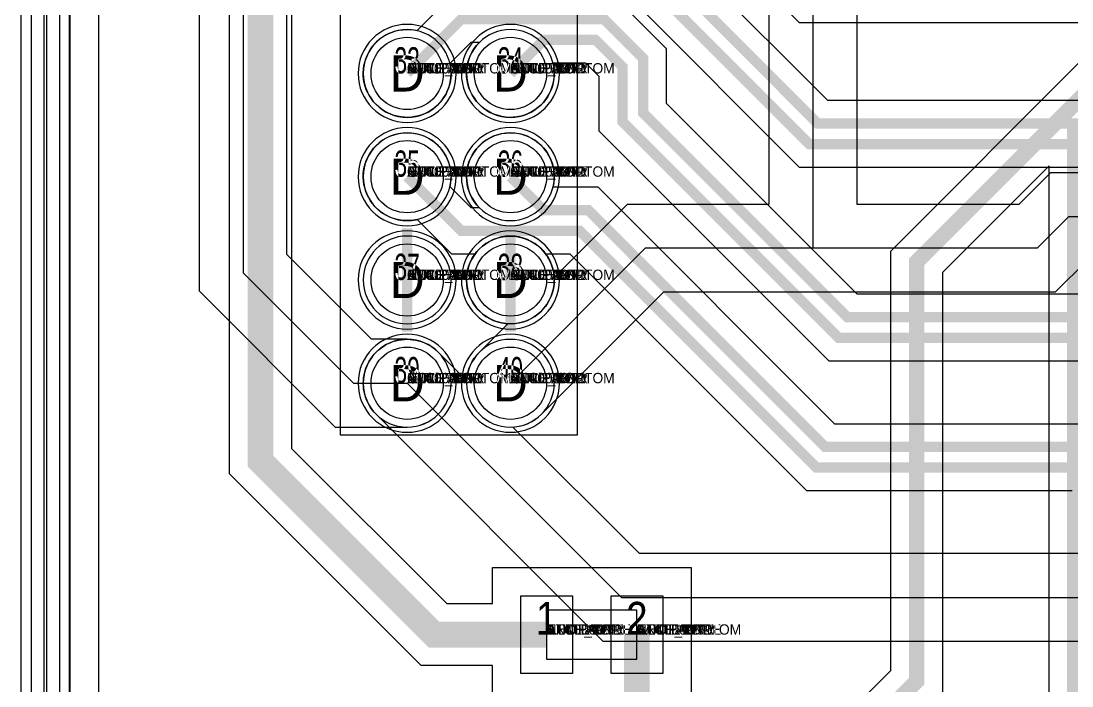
# Model space of a CAD drawing. Extents: x 0 to 323, y 0 to 320.
# Drawn here: x 1.51 to 21.87, y 211.06 to 223.94 of the extents above; entities that cross this region are included whole.
import ezdxf
from ezdxf.enums import TextEntityAlignment as Align

# ---------------------------------------------------------------- set-up
doc = ezdxf.new("R2010")
doc.units = 0
doc.header["$MEASUREMENT"] = 0
doc.layers.get('0').update_dxf_attribs({"linetype": 'CONTINUOUS'})
for name, color, linetype in [('BOARD_GEOMETRY_OUTLINE', 1, 'CONTINUOUS'), ('CDN_FIGURES', 7, 'CONTINUOUS'), ('ETCH_BOTTOM', 7, 'CONTINUOUS'), ('ETCH_GND', 3, 'CONTINUOUS'), ('ETCH_INT1', 4, 'CONTINUOUS'), ('ETCH_INT2', 5, 'CONTINUOUS'), ('ETCH_PWR', 6, 'CONTINUOUS'), ('ETCH_TOP', 2, 'CONTINUOUS'), ('MANUFACTURING_NCLEGEND-1-6', 8, 'CONTINUOUS'), ('PACKAGE_GEOMETRY_ASSEMBLY_TOP', 11, 'CONTINUOUS'), ('PACKAGE_GEOMETRY_PIN_NUMBER', 9, 'CONTINUOUS'), ('PACKAGE_KEEPIN_ALL', 12, 'CONTINUOUS')]:
    doc.layers.add(name, color=color, linetype=linetype)

# ---------------------------------------------------------------- blocks, each defined once
blk = doc.blocks.new('PAD_INFO')
for tag in ['SHAPE_TYPE', 'PAD_HEIGHT', 'PAD_LAYER', 'PAD_TYPE', 'PAD_WIDTH']:
    blk.add_attdef(tag, (0, 0), '', height=0.2)
at = {"flags": 2}
blk.add_attdef('CDN_TYPE', (0, 0), '', height=0.2, dxfattribs=at)
blk = doc.blocks.new('DRILL_INFO')
at = {"flags": 2}
blk.add_attdef('CDN_TYPE', (0, 0), '', height=0.2, dxfattribs=at)
for tag in ['FSHAPE', 'FCHAR', 'DRILL_HEIGHT', 'DIAMETER', 'PLATED', 'DRILL_WIDTH']:
    blk.add_attdef(tag, (0, 0), '', height=0.2)
blk = doc.blocks.new('CR1400X0900TH')
at = {"layer": 'ETCH_BOTTOM'}
blk.add_circle((0, 0), 0.7, dxfattribs=at)
at = {"layer": 'ETCH_GND'}
blk.add_circle((0, 0), 0.7, dxfattribs=at)
at = {"layer": 'ETCH_INT1'}
blk.add_circle((0, 0), 0.7, dxfattribs=at)
at = {"layer": 'ETCH_INT2'}
blk.add_circle((0, 0), 0.7, dxfattribs=at)
at = {"layer": 'ETCH_PWR'}
blk.add_circle((0, 0), 0.7, dxfattribs=at)
at = {"layer": 'ETCH_TOP'}
blk.add_circle((0, 0), 0.7, dxfattribs=at)
ref = blk.add_blockref('PAD_INFO', (0, 0))
ref.add_attrib('PAD_LAYER', 'ETCH_TOP', (0, 0), dxfattribs={"height": 0.2})
ref.add_attrib('SHAPE_TYPE', 'NULL', (0, 0), dxfattribs={"height": 0.2})
ref.add_attrib('PAD_TYPE', 'ANTIPAD', (0, 0), dxfattribs={"height": 0.2})
ref.add_attrib('PAD_WIDTH', '0.000000', (0, 0), dxfattribs={"height": 0.2})
ref.add_attrib('PAD_HEIGHT', '0.000000', (0, 0), dxfattribs={"height": 0.2})
ref = blk.add_blockref('PAD_INFO', (0, 0))
ref.add_attrib('PAD_LAYER', 'ETCH_GND', (0, 0), dxfattribs={"height": 0.2})
ref.add_attrib('SHAPE_TYPE', 'NULL', (0, 0), dxfattribs={"height": 0.2})
ref.add_attrib('PAD_TYPE', 'ANTIPAD', (0, 0), dxfattribs={"height": 0.2})
ref.add_attrib('PAD_WIDTH', '0.000000', (0, 0), dxfattribs={"height": 0.2})
ref.add_attrib('PAD_HEIGHT', '0.000000', (0, 0), dxfattribs={"height": 0.2})
ref = blk.add_blockref('PAD_INFO', (0, 0))
ref.add_attrib('PAD_LAYER', 'ETCH_INT1', (0, 0), dxfattribs={"height": 0.2})
ref.add_attrib('SHAPE_TYPE', 'NULL', (0, 0), dxfattribs={"height": 0.2})
ref.add_attrib('PAD_TYPE', 'ANTIPAD', (0, 0), dxfattribs={"height": 0.2})
ref.add_attrib('PAD_WIDTH', '0.000000', (0, 0), dxfattribs={"height": 0.2})
ref.add_attrib('PAD_HEIGHT', '0.000000', (0, 0), dxfattribs={"height": 0.2})
ref = blk.add_blockref('PAD_INFO', (0, 0))
ref.add_attrib('PAD_LAYER', 'ETCH_INT2', (0, 0), dxfattribs={"height": 0.2})
ref.add_attrib('SHAPE_TYPE', 'NULL', (0, 0), dxfattribs={"height": 0.2})
ref.add_attrib('PAD_TYPE', 'ANTIPAD', (0, 0), dxfattribs={"height": 0.2})
ref.add_attrib('PAD_WIDTH', '0.000000', (0, 0), dxfattribs={"height": 0.2})
ref.add_attrib('PAD_HEIGHT', '0.000000', (0, 0), dxfattribs={"height": 0.2})
ref = blk.add_blockref('PAD_INFO', (0, 0))
ref.add_attrib('PAD_LAYER', 'ETCH_PWR', (0, 0), dxfattribs={"height": 0.2})
ref.add_attrib('SHAPE_TYPE', 'NULL', (0, 0), dxfattribs={"height": 0.2})
ref.add_attrib('PAD_TYPE', 'ANTIPAD', (0, 0), dxfattribs={"height": 0.2})
ref.add_attrib('PAD_WIDTH', '0.000000', (0, 0), dxfattribs={"height": 0.2})
ref.add_attrib('PAD_HEIGHT', '0.000000', (0, 0), dxfattribs={"height": 0.2})
ref = blk.add_blockref('PAD_INFO', (0, 0))
ref.add_attrib('PAD_LAYER', 'ETCH_BOTTOM', (0, 0), dxfattribs={"height": 0.2})
ref.add_attrib('SHAPE_TYPE', 'NULL', (0, 0), dxfattribs={"height": 0.2})
ref.add_attrib('PAD_TYPE', 'ANTIPAD', (0, 0), dxfattribs={"height": 0.2})
ref.add_attrib('PAD_WIDTH', '0.000000', (0, 0), dxfattribs={"height": 0.2})
ref.add_attrib('PAD_HEIGHT', '0.000000', (0, 0), dxfattribs={"height": 0.2})
ref = blk.add_blockref('PAD_INFO', (0, 0))
ref.add_attrib('PAD_LAYER', 'ETCH_TOP', (0, 0), dxfattribs={"height": 0.2})
ref.add_attrib('SHAPE_TYPE', 'NULL', (0, 0), dxfattribs={"height": 0.2})
ref.add_attrib('PAD_TYPE', 'THERMAL', (0, 0), dxfattribs={"height": 0.2})
ref.add_attrib('PAD_WIDTH', '0.000000', (0, 0), dxfattribs={"height": 0.2})
ref.add_attrib('PAD_HEIGHT', '0.000000', (0, 0), dxfattribs={"height": 0.2})
ref = blk.add_blockref('PAD_INFO', (0, 0))
ref.add_attrib('PAD_LAYER', 'ETCH_GND', (0, 0), dxfattribs={"height": 0.2})
ref.add_attrib('SHAPE_TYPE', 'NULL', (0, 0), dxfattribs={"height": 0.2})
ref.add_attrib('PAD_TYPE', 'THERMAL', (0, 0), dxfattribs={"height": 0.2})
ref.add_attrib('PAD_WIDTH', '0.000000', (0, 0), dxfattribs={"height": 0.2})
ref.add_attrib('PAD_HEIGHT', '0.000000', (0, 0), dxfattribs={"height": 0.2})
ref = blk.add_blockref('PAD_INFO', (0, 0))
ref.add_attrib('PAD_LAYER', 'ETCH_INT1', (0, 0), dxfattribs={"height": 0.2})
ref.add_attrib('SHAPE_TYPE', 'NULL', (0, 0), dxfattribs={"height": 0.2})
ref.add_attrib('PAD_TYPE', 'THERMAL', (0, 0), dxfattribs={"height": 0.2})
ref.add_attrib('PAD_WIDTH', '0.000000', (0, 0), dxfattribs={"height": 0.2})
ref.add_attrib('PAD_HEIGHT', '0.000000', (0, 0), dxfattribs={"height": 0.2})
ref = blk.add_blockref('PAD_INFO', (0, 0))
ref.add_attrib('PAD_LAYER', 'ETCH_INT2', (0, 0), dxfattribs={"height": 0.2})
ref.add_attrib('SHAPE_TYPE', 'NULL', (0, 0), dxfattribs={"height": 0.2})
ref.add_attrib('PAD_TYPE', 'THERMAL', (0, 0), dxfattribs={"height": 0.2})
ref.add_attrib('PAD_WIDTH', '0.000000', (0, 0), dxfattribs={"height": 0.2})
ref.add_attrib('PAD_HEIGHT', '0.000000', (0, 0), dxfattribs={"height": 0.2})
ref = blk.add_blockref('PAD_INFO', (0, 0))
ref.add_attrib('PAD_LAYER', 'ETCH_PWR', (0, 0), dxfattribs={"height": 0.2})
ref.add_attrib('SHAPE_TYPE', 'NULL', (0, 0), dxfattribs={"height": 0.2})
ref.add_attrib('PAD_TYPE', 'THERMAL', (0, 0), dxfattribs={"height": 0.2})
ref.add_attrib('PAD_WIDTH', '0.000000', (0, 0), dxfattribs={"height": 0.2})
ref.add_attrib('PAD_HEIGHT', '0.000000', (0, 0), dxfattribs={"height": 0.2})
ref = blk.add_blockref('PAD_INFO', (0, 0))
ref.add_attrib('PAD_LAYER', 'ETCH_BOTTOM', (0, 0), dxfattribs={"height": 0.2})
ref.add_attrib('SHAPE_TYPE', 'NULL', (0, 0), dxfattribs={"height": 0.2})
ref.add_attrib('PAD_TYPE', 'THERMAL', (0, 0), dxfattribs={"height": 0.2})
ref.add_attrib('PAD_WIDTH', '0.000000', (0, 0), dxfattribs={"height": 0.2})
ref.add_attrib('PAD_HEIGHT', '0.000000', (0, 0), dxfattribs={"height": 0.2})
ref = blk.add_blockref('DRILL_INFO', (0, 0))
ref.add_attrib('DIAMETER', '0.900000', (0, 0), dxfattribs={"height": 0.2})
ref.add_attrib('PLATED', 'PLATED', (0, 0), dxfattribs={"height": 0.2})
ref.add_attrib('FSHAPE', 'CIRCLE', (0, 0), dxfattribs={"height": 0.2})
ref.add_attrib('FCHAR', 'D', (0, 0), dxfattribs={"height": 0.2})
ref.add_attrib('DRILL_WIDTH', '1.400000', (0, 0), dxfattribs={"height": 0.2})
ref.add_attrib('DRILL_HEIGHT', '1.400000', (0, 0), dxfattribs={"height": 0.2})
ref = blk.add_blockref('PAD_INFO', (0, 0))
ref.add_attrib('PAD_LAYER', 'ETCH_TOP', (0, 0), dxfattribs={"height": 0.2})
ref.add_attrib('SHAPE_TYPE', 'CIRCLE', (0, 0), dxfattribs={"height": 0.2})
ref.add_attrib('PAD_TYPE', 'REGULAR', (0, 0), dxfattribs={"height": 0.2})
ref.add_attrib('PAD_WIDTH', '1.400000', (0, 0), dxfattribs={"height": 0.2})
ref.add_attrib('PAD_HEIGHT', '1.400000', (0, 0), dxfattribs={"height": 0.2})
ref = blk.add_blockref('PAD_INFO', (0, 0))
ref.add_attrib('PAD_LAYER', 'ETCH_GND', (0, 0), dxfattribs={"height": 0.2})
ref.add_attrib('SHAPE_TYPE', 'CIRCLE', (0, 0), dxfattribs={"height": 0.2})
ref.add_attrib('PAD_TYPE', 'REGULAR', (0, 0), dxfattribs={"height": 0.2})
ref.add_attrib('PAD_WIDTH', '1.400000', (0, 0), dxfattribs={"height": 0.2})
ref.add_attrib('PAD_HEIGHT', '1.400000', (0, 0), dxfattribs={"height": 0.2})
ref = blk.add_blockref('PAD_INFO', (0, 0))
ref.add_attrib('PAD_LAYER', 'ETCH_INT1', (0, 0), dxfattribs={"height": 0.2})
ref.add_attrib('SHAPE_TYPE', 'CIRCLE', (0, 0), dxfattribs={"height": 0.2})
ref.add_attrib('PAD_TYPE', 'REGULAR', (0, 0), dxfattribs={"height": 0.2})
ref.add_attrib('PAD_WIDTH', '1.400000', (0, 0), dxfattribs={"height": 0.2})
ref.add_attrib('PAD_HEIGHT', '1.400000', (0, 0), dxfattribs={"height": 0.2})
ref = blk.add_blockref('PAD_INFO', (0, 0))
ref.add_attrib('PAD_LAYER', 'ETCH_INT2', (0, 0), dxfattribs={"height": 0.2})
ref.add_attrib('SHAPE_TYPE', 'CIRCLE', (0, 0), dxfattribs={"height": 0.2})
ref.add_attrib('PAD_TYPE', 'REGULAR', (0, 0), dxfattribs={"height": 0.2})
ref.add_attrib('PAD_WIDTH', '1.400000', (0, 0), dxfattribs={"height": 0.2})
ref.add_attrib('PAD_HEIGHT', '1.400000', (0, 0), dxfattribs={"height": 0.2})
ref = blk.add_blockref('PAD_INFO', (0, 0))
ref.add_attrib('PAD_LAYER', 'ETCH_PWR', (0, 0), dxfattribs={"height": 0.2})
ref.add_attrib('SHAPE_TYPE', 'CIRCLE', (0, 0), dxfattribs={"height": 0.2})
ref.add_attrib('PAD_TYPE', 'REGULAR', (0, 0), dxfattribs={"height": 0.2})
ref.add_attrib('PAD_WIDTH', '1.400000', (0, 0), dxfattribs={"height": 0.2})
ref.add_attrib('PAD_HEIGHT', '1.400000', (0, 0), dxfattribs={"height": 0.2})
ref = blk.add_blockref('PAD_INFO', (0, 0))
ref.add_attrib('PAD_LAYER', 'ETCH_BOTTOM', (0, 0), dxfattribs={"height": 0.2})
ref.add_attrib('SHAPE_TYPE', 'CIRCLE', (0, 0), dxfattribs={"height": 0.2})
ref.add_attrib('PAD_TYPE', 'REGULAR', (0, 0), dxfattribs={"height": 0.2})
ref.add_attrib('PAD_WIDTH', '1.400000', (0, 0), dxfattribs={"height": 0.2})
ref.add_attrib('PAD_HEIGHT', '1.400000', (0, 0), dxfattribs={"height": 0.2})
for tag in ['CDN_TYPE', 'PIN']:
    blk.add_attdef(tag, (0, 0), '', height=0.2)
at = {"flags": 2}
for tag in ['PSTKNAME', 'BBV']:
    blk.add_attdef(tag, (0, 0), '', height=0.2, dxfattribs=at)
blk = doc.blocks.new('PLD2-40')
at = {"layer": 'PACKAGE_GEOMETRY_ASSEMBLY_TOP'}
blk.add_lwpolyline([(-2.3, -20), (2.3, -20), (2.3, 20), (-2.3, 20)], close=True, dxfattribs=at)
at = {"layer": 'ETCH_TOP'}
ref = blk.add_blockref('CR1400X0900TH', (-1, -19), dxfattribs=at)
ref.add_attrib('CDN_TYPE', 'PIN', (0, 0), dxfattribs={"height": 0.2})
ref.add_attrib('PIN', '39', (0, 0), dxfattribs={"height": 0.2})
ref = blk.add_blockref('CR1400X0900TH', (-1, -17), dxfattribs=at)
ref.add_attrib('CDN_TYPE', 'PIN', (0, 0), dxfattribs={"height": 0.2})
ref.add_attrib('PIN', '37', (0, 0), dxfattribs={"height": 0.2})
ref = blk.add_blockref('CR1400X0900TH', (-1, -15), dxfattribs=at)
ref.add_attrib('CDN_TYPE', 'PIN', (0, 0), dxfattribs={"height": 0.2})
ref.add_attrib('PIN', '35', (0, 0), dxfattribs={"height": 0.2})
ref = blk.add_blockref('CR1400X0900TH', (-1, -13), dxfattribs=at)
ref.add_attrib('CDN_TYPE', 'PIN', (0, 0), dxfattribs={"height": 0.2})
ref.add_attrib('PIN', '33', (0, 0), dxfattribs={"height": 0.2})
ref = blk.add_blockref('CR1400X0900TH', (1, -19), dxfattribs=at)
ref.add_attrib('CDN_TYPE', 'PIN', (0, 0), dxfattribs={"height": 0.2})
ref.add_attrib('PIN', '40', (0, 0), dxfattribs={"height": 0.2})
ref = blk.add_blockref('CR1400X0900TH', (1, -13), dxfattribs=at)
ref.add_attrib('CDN_TYPE', 'PIN', (0, 0), dxfattribs={"height": 0.2})
ref.add_attrib('PIN', '34', (0, 0), dxfattribs={"height": 0.2})
ref = blk.add_blockref('CR1400X0900TH', (1, -15), dxfattribs=at)
ref.add_attrib('CDN_TYPE', 'PIN', (0, 0), dxfattribs={"height": 0.2})
ref.add_attrib('PIN', '36', (0, 0), dxfattribs={"height": 0.2})
ref = blk.add_blockref('CR1400X0900TH', (1, -17), dxfattribs=at)
ref.add_attrib('CDN_TYPE', 'PIN', (0, 0), dxfattribs={"height": 0.2})
ref.add_attrib('PIN', '38', (0, 0), dxfattribs={"height": 0.2})
at = {"flags": 2}
for tag in ['SYMBOL_TYPE', 'CDN_TYPE', 'REFDES']:
    blk.add_attdef(tag, (0, 0), '', height=0.2, dxfattribs=at)
blk = doc.blocks.new('FIGURE_CIRCLE')
at = {"layer": 'CDN_FIGURES'}
blk.add_circle((0, 0), 0.5, dxfattribs=at)
blk = doc.blocks.new('RC1000X1500TS')
at = {"layer": 'ETCH_TOP'}
blk.add_lwpolyline([(-0.5, -0.75), (-0.5, 0.75), (0.5, 0.75), (0.5, -0.75)], close=True, dxfattribs=at)
ref = blk.add_blockref('PAD_INFO', (0, 0))
ref.add_attrib('PAD_LAYER', 'ETCH_TOP', (0, 0), dxfattribs={"height": 0.2})
ref.add_attrib('SHAPE_TYPE', 'NULL', (0, 0), dxfattribs={"height": 0.2})
ref.add_attrib('PAD_TYPE', 'ANTIPAD', (0, 0), dxfattribs={"height": 0.2})
ref.add_attrib('PAD_WIDTH', '0.000000', (0, 0), dxfattribs={"height": 0.2})
ref.add_attrib('PAD_HEIGHT', '0.000000', (0, 0), dxfattribs={"height": 0.2})
ref = blk.add_blockref('PAD_INFO', (0, 0))
ref.add_attrib('PAD_LAYER', 'ETCH_GND', (0, 0), dxfattribs={"height": 0.2})
ref.add_attrib('SHAPE_TYPE', 'NULL', (0, 0), dxfattribs={"height": 0.2})
ref.add_attrib('PAD_TYPE', 'ANTIPAD', (0, 0), dxfattribs={"height": 0.2})
ref.add_attrib('PAD_WIDTH', '0.000000', (0, 0), dxfattribs={"height": 0.2})
ref.add_attrib('PAD_HEIGHT', '0.000000', (0, 0), dxfattribs={"height": 0.2})
ref = blk.add_blockref('PAD_INFO', (0, 0))
ref.add_attrib('PAD_LAYER', 'ETCH_INT1', (0, 0), dxfattribs={"height": 0.2})
ref.add_attrib('SHAPE_TYPE', 'NULL', (0, 0), dxfattribs={"height": 0.2})
ref.add_attrib('PAD_TYPE', 'ANTIPAD', (0, 0), dxfattribs={"height": 0.2})
ref.add_attrib('PAD_WIDTH', '0.000000', (0, 0), dxfattribs={"height": 0.2})
ref.add_attrib('PAD_HEIGHT', '0.000000', (0, 0), dxfattribs={"height": 0.2})
ref = blk.add_blockref('PAD_INFO', (0, 0))
ref.add_attrib('PAD_LAYER', 'ETCH_INT2', (0, 0), dxfattribs={"height": 0.2})
ref.add_attrib('SHAPE_TYPE', 'NULL', (0, 0), dxfattribs={"height": 0.2})
ref.add_attrib('PAD_TYPE', 'ANTIPAD', (0, 0), dxfattribs={"height": 0.2})
ref.add_attrib('PAD_WIDTH', '0.000000', (0, 0), dxfattribs={"height": 0.2})
ref.add_attrib('PAD_HEIGHT', '0.000000', (0, 0), dxfattribs={"height": 0.2})
ref = blk.add_blockref('PAD_INFO', (0, 0))
ref.add_attrib('PAD_LAYER', 'ETCH_PWR', (0, 0), dxfattribs={"height": 0.2})
ref.add_attrib('SHAPE_TYPE', 'NULL', (0, 0), dxfattribs={"height": 0.2})
ref.add_attrib('PAD_TYPE', 'ANTIPAD', (0, 0), dxfattribs={"height": 0.2})
ref.add_attrib('PAD_WIDTH', '0.000000', (0, 0), dxfattribs={"height": 0.2})
ref.add_attrib('PAD_HEIGHT', '0.000000', (0, 0), dxfattribs={"height": 0.2})
ref = blk.add_blockref('PAD_INFO', (0, 0))
ref.add_attrib('PAD_LAYER', 'ETCH_BOTTOM', (0, 0), dxfattribs={"height": 0.2})
ref.add_attrib('SHAPE_TYPE', 'NULL', (0, 0), dxfattribs={"height": 0.2})
ref.add_attrib('PAD_TYPE', 'ANTIPAD', (0, 0), dxfattribs={"height": 0.2})
ref.add_attrib('PAD_WIDTH', '0.000000', (0, 0), dxfattribs={"height": 0.2})
ref.add_attrib('PAD_HEIGHT', '0.000000', (0, 0), dxfattribs={"height": 0.2})
ref = blk.add_blockref('PAD_INFO', (0, 0))
ref.add_attrib('PAD_LAYER', 'ETCH_TOP', (0, 0), dxfattribs={"height": 0.2})
ref.add_attrib('SHAPE_TYPE', 'NULL', (0, 0), dxfattribs={"height": 0.2})
ref.add_attrib('PAD_TYPE', 'THERMAL', (0, 0), dxfattribs={"height": 0.2})
ref.add_attrib('PAD_WIDTH', '0.000000', (0, 0), dxfattribs={"height": 0.2})
ref.add_attrib('PAD_HEIGHT', '0.000000', (0, 0), dxfattribs={"height": 0.2})
ref = blk.add_blockref('PAD_INFO', (0, 0))
ref.add_attrib('PAD_LAYER', 'ETCH_GND', (0, 0), dxfattribs={"height": 0.2})
ref.add_attrib('SHAPE_TYPE', 'NULL', (0, 0), dxfattribs={"height": 0.2})
ref.add_attrib('PAD_TYPE', 'THERMAL', (0, 0), dxfattribs={"height": 0.2})
ref.add_attrib('PAD_WIDTH', '0.000000', (0, 0), dxfattribs={"height": 0.2})
ref.add_attrib('PAD_HEIGHT', '0.000000', (0, 0), dxfattribs={"height": 0.2})
ref = blk.add_blockref('PAD_INFO', (0, 0))
ref.add_attrib('PAD_LAYER', 'ETCH_INT1', (0, 0), dxfattribs={"height": 0.2})
ref.add_attrib('SHAPE_TYPE', 'NULL', (0, 0), dxfattribs={"height": 0.2})
ref.add_attrib('PAD_TYPE', 'THERMAL', (0, 0), dxfattribs={"height": 0.2})
ref.add_attrib('PAD_WIDTH', '0.000000', (0, 0), dxfattribs={"height": 0.2})
ref.add_attrib('PAD_HEIGHT', '0.000000', (0, 0), dxfattribs={"height": 0.2})
ref = blk.add_blockref('PAD_INFO', (0, 0))
ref.add_attrib('PAD_LAYER', 'ETCH_INT2', (0, 0), dxfattribs={"height": 0.2})
ref.add_attrib('SHAPE_TYPE', 'NULL', (0, 0), dxfattribs={"height": 0.2})
ref.add_attrib('PAD_TYPE', 'THERMAL', (0, 0), dxfattribs={"height": 0.2})
ref.add_attrib('PAD_WIDTH', '0.000000', (0, 0), dxfattribs={"height": 0.2})
ref.add_attrib('PAD_HEIGHT', '0.000000', (0, 0), dxfattribs={"height": 0.2})
ref = blk.add_blockref('PAD_INFO', (0, 0))
ref.add_attrib('PAD_LAYER', 'ETCH_PWR', (0, 0), dxfattribs={"height": 0.2})
ref.add_attrib('SHAPE_TYPE', 'NULL', (0, 0), dxfattribs={"height": 0.2})
ref.add_attrib('PAD_TYPE', 'THERMAL', (0, 0), dxfattribs={"height": 0.2})
ref.add_attrib('PAD_WIDTH', '0.000000', (0, 0), dxfattribs={"height": 0.2})
ref.add_attrib('PAD_HEIGHT', '0.000000', (0, 0), dxfattribs={"height": 0.2})
ref = blk.add_blockref('PAD_INFO', (0, 0))
ref.add_attrib('PAD_LAYER', 'ETCH_BOTTOM', (0, 0), dxfattribs={"height": 0.2})
ref.add_attrib('SHAPE_TYPE', 'NULL', (0, 0), dxfattribs={"height": 0.2})
ref.add_attrib('PAD_TYPE', 'THERMAL', (0, 0), dxfattribs={"height": 0.2})
ref.add_attrib('PAD_WIDTH', '0.000000', (0, 0), dxfattribs={"height": 0.2})
ref.add_attrib('PAD_HEIGHT', '0.000000', (0, 0), dxfattribs={"height": 0.2})
ref = blk.add_blockref('PAD_INFO', (0, 0))
ref.add_attrib('PAD_LAYER', 'ETCH_GND', (0, 0), dxfattribs={"height": 0.2})
ref.add_attrib('SHAPE_TYPE', 'NULL', (0, 0), dxfattribs={"height": 0.2})
ref.add_attrib('PAD_TYPE', 'REGULAR', (0, 0), dxfattribs={"height": 0.2})
ref.add_attrib('PAD_WIDTH', '0.000000', (0, 0), dxfattribs={"height": 0.2})
ref.add_attrib('PAD_HEIGHT', '0.000000', (0, 0), dxfattribs={"height": 0.2})
ref = blk.add_blockref('PAD_INFO', (0, 0))
ref.add_attrib('PAD_LAYER', 'ETCH_INT1', (0, 0), dxfattribs={"height": 0.2})
ref.add_attrib('SHAPE_TYPE', 'NULL', (0, 0), dxfattribs={"height": 0.2})
ref.add_attrib('PAD_TYPE', 'REGULAR', (0, 0), dxfattribs={"height": 0.2})
ref.add_attrib('PAD_WIDTH', '0.000000', (0, 0), dxfattribs={"height": 0.2})
ref.add_attrib('PAD_HEIGHT', '0.000000', (0, 0), dxfattribs={"height": 0.2})
ref = blk.add_blockref('PAD_INFO', (0, 0))
ref.add_attrib('PAD_LAYER', 'ETCH_INT2', (0, 0), dxfattribs={"height": 0.2})
ref.add_attrib('SHAPE_TYPE', 'NULL', (0, 0), dxfattribs={"height": 0.2})
ref.add_attrib('PAD_TYPE', 'REGULAR', (0, 0), dxfattribs={"height": 0.2})
ref.add_attrib('PAD_WIDTH', '0.000000', (0, 0), dxfattribs={"height": 0.2})
ref.add_attrib('PAD_HEIGHT', '0.000000', (0, 0), dxfattribs={"height": 0.2})
ref = blk.add_blockref('PAD_INFO', (0, 0))
ref.add_attrib('PAD_LAYER', 'ETCH_PWR', (0, 0), dxfattribs={"height": 0.2})
ref.add_attrib('SHAPE_TYPE', 'NULL', (0, 0), dxfattribs={"height": 0.2})
ref.add_attrib('PAD_TYPE', 'REGULAR', (0, 0), dxfattribs={"height": 0.2})
ref.add_attrib('PAD_WIDTH', '0.000000', (0, 0), dxfattribs={"height": 0.2})
ref.add_attrib('PAD_HEIGHT', '0.000000', (0, 0), dxfattribs={"height": 0.2})
ref = blk.add_blockref('PAD_INFO', (0, 0))
ref.add_attrib('PAD_LAYER', 'ETCH_BOTTOM', (0, 0), dxfattribs={"height": 0.2})
ref.add_attrib('SHAPE_TYPE', 'NULL', (0, 0), dxfattribs={"height": 0.2})
ref.add_attrib('PAD_TYPE', 'REGULAR', (0, 0), dxfattribs={"height": 0.2})
ref.add_attrib('PAD_WIDTH', '0.000000', (0, 0), dxfattribs={"height": 0.2})
ref.add_attrib('PAD_HEIGHT', '0.000000', (0, 0), dxfattribs={"height": 0.2})
ref = blk.add_blockref('DRILL_INFO', (0, 0))
ref.add_attrib('DIAMETER', '0.000000', (0, 0), dxfattribs={"height": 0.2})
ref.add_attrib('PLATED', 'PLATED', (0, 0), dxfattribs={"height": 0.2})
ref.add_attrib('FSHAPE', 'NULL', (0, 0), dxfattribs={"height": 0.2})
ref.add_attrib('DRILL_WIDTH', '0.000000', (0, 0), dxfattribs={"height": 0.2})
ref.add_attrib('DRILL_HEIGHT', '0.000000', (0, 0), dxfattribs={"height": 0.2})
ref = blk.add_blockref('PAD_INFO', (0, 0))
ref.add_attrib('PAD_LAYER', 'ETCH_TOP', (0, 0), dxfattribs={"height": 0.2})
ref.add_attrib('SHAPE_TYPE', 'RECTANGLE', (0, 0), dxfattribs={"height": 0.2})
ref.add_attrib('PAD_TYPE', 'REGULAR', (0, 0), dxfattribs={"height": 0.2})
ref.add_attrib('PAD_WIDTH', '1.000000', (0, 0), dxfattribs={"height": 0.2})
ref.add_attrib('PAD_HEIGHT', '1.500000', (0, 0), dxfattribs={"height": 0.2})
for tag in ['CDN_TYPE', 'PIN']:
    blk.add_attdef(tag, (0, 0), '', height=0.2)
at = {"flags": 2}
for tag in ['PSTKNAME', 'BBV']:
    blk.add_attdef(tag, (0, 0), '', height=0.2, dxfattribs=at)
blk = doc.blocks.new('F56')
at = {"layer": 'PACKAGE_GEOMETRY_ASSEMBLY_TOP'}
blk.add_lwpolyline([(0, -0.475), (1.75, -0.475), (1.75, 0.475), (0, 0.475)], close=True, dxfattribs=at)
at = {"layer": 'ETCH_TOP'}
ref = blk.add_blockref('RC1000X1500TS', (0, 0), dxfattribs=at)
ref.add_attrib('CDN_TYPE', 'PIN', (0, 0), dxfattribs={"height": 0.2})
ref.add_attrib('PIN', '1', (0, 0), dxfattribs={"height": 0.2})
ref = blk.add_blockref('RC1000X1500TS', (1.75, 0), dxfattribs=at)
ref.add_attrib('CDN_TYPE', 'PIN', (0, 0), dxfattribs={"height": 0.2})
ref.add_attrib('PIN', '2', (0, 0), dxfattribs={"height": 0.2})
at = {"flags": 2}
for tag in ['SYMBOL_TYPE', 'CDN_TYPE', 'REFDES']:
    blk.add_attdef(tag, (0, 0), '', height=0.2, dxfattribs=at)

msp = doc.modelspace()

# ---------------------------------------------------------------- linework, layer by layer
at = {"layer": 'BOARD_GEOMETRY_OUTLINE'}
msp.add_lwpolyline([(1.513, 154.805), (1.513, 272.805), (191.513, 272.805), (191.513, 154.805)], close=True, dxfattribs=at)
at = {"layer": 'ETCH_BOTTOM'}
msp.add_lwpolyline([(2.453, 155.555), (2.453, 271.875), (190.943, 271.875), (190.943, 155.555), (176.033, 155.555), (176.033, 158.165), (150.373, 158.165), (150.373, 155.555)], close=True, dxfattribs=at)
for points, format in [([(21.428, 199.188), (21.428, 221.135), (19.363, 219.07), (19.363, 210.948), (17.099, 208.684, -4.370474), (16.391, 209.391), (18.363, 211.363), (18.363, 219.484), (22.084, 223.206), (28.27, 223.206), (29.27, 222.206), (31.613, 222.206), (31.613, 225.706)], "xyb"), ([(36.213, 221.705, 0.3, 0.3, 0), (29.063, 221.705, 0.3, 0.3, 0), (28.063, 222.705, 0.3, 0.3, 0), (22.291, 222.705, 0.3, 0.3, 0), (18.863, 219.277, 0.3, 0.3, 0), (18.863, 211.155, 0.3, 0.3, 0), (16.013, 208.305, 0.3, 0.3, 0)], "xyseb"), ([(16.013, 193.065, 0.3, 0.3, 0), (21.928, 198.98, 0.3, 0.3, 0), (21.928, 221.705, 0.3, 0.3, 0), (23.213, 221.705, 0.3, 0.3, 0)], "xyseb"), ([(8.993, 218.925, 0.2, 0.2, 0), (8.993, 219.926, 0.2, 0.2, 0)], "xyseb"), ([(10.993, 218.925, 0.2, 0.2, 0), (10.993, 219.926, 0.2, 0.2, 0)], "xyseb"), ([(8.993, 217.925, 0.2, 0.2, 0), (8.993, 218.925, 0.2, 0.2, 0)], "xyseb"), ([(10.993, 217.925, 0.2, 0.2, 0), (10.993, 218.925, 0.2, 0.2, 0)], "xyseb")]:
    msp.add_lwpolyline(points, format=format, dxfattribs=at)
for points in [[(9.943, 222.925, 1), (8.043, 222.925, 1)], [(11.943, 222.925, 1), (10.043, 222.925, 1)], [(9.943, 220.925, 1), (8.043, 220.925, 1)], [(11.943, 220.925, 1), (10.043, 220.925, 1)], [(9.943, 218.925, 1), (8.043, 218.925, 1)], [(11.943, 218.925, 1), (10.043, 218.925, 1)], [(9.943, 216.925, 1), (8.043, 216.925, 1)], [(11.943, 216.925, 1), (10.043, 216.925, 1)]]:
    msp.add_lwpolyline(points, format="xyb", close=True, dxfattribs=at)
at = {"layer": 'ETCH_GND'}
msp.add_lwpolyline([(150.123, 155.155), (2.013, 155.155), (2.013, 272.255), (191.113, 272.255), (191.113, 155.155), (176.083, 155.155), (176.083, 158.385), (150.123, 158.385)], close=True, dxfattribs=at)
for points in [[(9.843, 222.925, 1), (8.143, 222.925, 1)], [(11.843, 222.925, 1), (10.143, 222.925, 1)], [(9.843, 220.925, 1), (8.143, 220.925, 1)], [(11.843, 220.925, 1), (10.143, 220.925, 1)], [(9.843, 216.925, 1), (8.143, 216.925, 1)], [(11.843, 216.925, 1), (10.143, 216.925, 1)]]:
    msp.add_lwpolyline(points, format="xyb", close=True, dxfattribs=at)
at = {"layer": 'ETCH_INT1'}
for points in [[(150.003, 155.505), (2.263, 155.505), (2.263, 272.305), (190.563, 272.305)], [(40.669, 224.574), (40.001, 223.906), (16.596, 223.906), (13.396, 227.105)]]:
    msp.add_lwpolyline(points, dxfattribs=at)
for points, format in [([(68.585, 214.515, 0.2, 0.2, 0), (68.213, 214.888, 0.2, 0.2, 0), (68.213, 215.454, 0.2, 0.2, 0), (65.351, 218.315, 0.2, 0.2, 0), (60.418, 218.315, 0.2, 0.2, 0), (56.778, 221.955, 0.2, 0.2, 0), (16.948, 221.955, 0.2, 0.2, 0), (14.283, 224.621, 0.2, 0.2, 0), (14.283, 225.431, 0.2, 0.2, 0), (13.738, 225.975, 0.2, 0.2, 0), (10.043, 225.975, 0.2, 0.2, 0), (8.993, 224.925, 0.2, 0.2, 0)], "xyseb"), ([(67.44, 214.515, 0.2, 0.2, 0), (67.813, 214.888, 0.2, 0.2, 0), (67.813, 215.288, 0.2, 0.2, 0), (65.185, 217.915, 0.2, 0.2, 0), (60.253, 217.915, 0.2, 0.2, 0), (56.613, 221.555, 0.2, 0.2, 0), (16.783, 221.555, 0.2, 0.2, 0), (13.883, 224.455, 0.2, 0.2, 0), (13.883, 225.265, 0.2, 0.2, 0), (13.573, 225.575, 0.2, 0.2, 0), (11.643, 225.575, 0.2, 0.2, 0), (10.993, 224.925, 0.2, 0.2, 0)], "xyseb"), ([(14.733, 224.808), (17.135, 222.406), (33.999, 222.406, -70.921901), (34.027, 222.406), (37.805, 222.406, -2.378934), (38.52, 222.406), (43.236, 222.406, -1.362386), (44.19, 222.406), (56.965, 222.406), (60.605, 218.766)], "xyb"), ([(41.246, 217.355), (17.166, 217.355), (12.713, 221.809), (12.713, 222.869), (12.456, 223.125), (11.829, 223.125), (11.821, 223.117, -1.696277), (10.39, 223.525), (10.229, 223.525), (9.821, 223.117, -3.491152), (9.184, 223.754), (9.856, 224.426)], "xyb"), ([(12.995, 224.426), (14.013, 223.408), (14.013, 222.348), (17.705, 218.656), (22.855, 218.656, -2.378934)], "xyb"), ([(60.066, 217.465), (56.426, 221.105), (41.546, 221.105, -1.73133), (40.679, 221.105), (38.546, 221.105, -1.73133), (37.679, 221.105), (16.596, 221.105), (13.433, 224.269)], "xyb"), ([(50.535, 214.135, 0.2, 0.2, 0), (50.163, 214.508, 0.2, 0.2, 0), (50.163, 214.874, 0.2, 0.2, 0), (49.728, 215.308, 0.2, 0.2, 0), (47.439, 215.308, 0.2, 0.2, 0), (46.594, 214.462, 0.2, 0.2, 0), (46.311, 214.462, 0.2, 0.2, 0), (45.468, 215.305, 0.2, 0.2, 0), (44.498, 215.305, 0.2, 0.2, 0), (41.598, 218.205, 0.2, 0.2, 0), (17.518, 218.205, 0.2, 0.2, 0), (13.563, 222.161, 0.2, 0.2, 0), (13.563, 223.221, 0.2, 0.2, 0), (12.808, 223.975, 0.2, 0.2, 0), (10.043, 223.975, 0.2, 0.2, 0), (8.993, 222.925, 0.2, 0.2, 0)], "xyseb"), ([(49.39, 214.135, 0.2, 0.2, 0), (49.763, 214.508, 0.2, 0.2, 0), (49.763, 214.708, 0.2, 0.2, 0), (49.563, 214.908, 0.2, 0.2, 0), (47.605, 214.908, 0.2, 0.2, 0), (46.76, 214.062, 0.2, 0.2, 0), (46.146, 214.062, 0.2, 0.2, 0), (45.303, 214.905, 0.2, 0.2, 0), (44.333, 214.905, 0.2, 0.2, 0), (41.433, 217.805, 0.2, 0.2, 0), (17.353, 217.805, 0.2, 0.2, 0), (13.163, 221.995, 0.2, 0.2, 0), (13.163, 223.055, 0.2, 0.2, 0), (12.643, 223.575, 0.2, 0.2, 0), (11.643, 223.575, 0.2, 0.2, 0), (10.993, 222.925, 0.2, 0.2, 0)], "xyseb"), ([(21.876, 214.84), (16.736, 214.84), (12.151, 219.425), (11.68, 219.425, -1.963371), (10.305, 219.425), (9.856, 219.425), (9.184, 220.097, -3.491152), (9.821, 220.734), (10.229, 220.326), (10.39, 220.326, -1.696277), (11.821, 220.734), (11.829, 220.726), (12.689, 220.726), (17.274, 216.141), (22.414, 216.141)], "xyb"), ([(32.105, 214.395, 0.2, 0.2, 0), (31.733, 214.023, 0.2, 0.2, 0), (31.733, 213.657, 0.2, 0.2, 0), (31.298, 213.223, 0.2, 0.2, 0), (30.816, 213.223, 0.2, 0.2, 0), (30.228, 212.635, 0.2, 0.2, 0), (24.717, 212.635, 0.2, 0.2, 0), (22.062, 215.29, 0.2, 0.2, 0), (16.922, 215.29, 0.2, 0.2, 0), (12.337, 219.875, 0.2, 0.2, 0), (10.043, 219.875, 0.2, 0.2, 0), (8.993, 220.925, 0.2, 0.2, 0)], "xyseb"), ([(30.96, 214.395, 0.2, 0.2, 0), (31.333, 214.023, 0.2, 0.2, 0), (31.333, 213.823, 0.2, 0.2, 0), (31.133, 213.623, 0.2, 0.2, 0), (30.884, 213.623, 0.2, 0.2, 0), (30.65, 213.623, 0.2, 0.2, 0), (30.063, 213.035, 0.2, 0.2, 0), (24.883, 213.035, 0.2, 0.2, 0), (22.228, 215.69, 0.2, 0.2, 0), (17.088, 215.69, 0.2, 0.2, 0), (12.503, 220.275, 0.2, 0.2, 0), (11.643, 220.275, 0.2, 0.2, 0), (10.993, 220.925, 0.2, 0.2, 0)], "xyseb")]:
    msp.add_lwpolyline(points, format=format, dxfattribs=at)
for points in [[(9.843, 218.925, 1), (8.143, 218.925, 1)], [(9.843, 216.925, 1), (8.143, 216.925, 1)], [(11.843, 216.925, 1), (10.143, 216.925, 1)]]:
    msp.add_lwpolyline(points, format="xyb", close=True, dxfattribs=at)
at = {"layer": 'ETCH_INT2'}
for points in [[(10.993, 254.925), (9.103, 256.815), (7.093, 256.815), (5.813, 255.535), (5.813, 219.065), (7.953, 216.925), (8.993, 216.925)], [(149.883, 155.005), (1.963, 155.005), (1.713, 155.255), (1.713, 227.005)]]:
    msp.add_lwpolyline(points, dxfattribs=at)
msp.add_lwpolyline([(4.963, 227.005), (4.963, 218.713), (7.601, 216.075), (8.993, 216.075, 1), (8.993, 217.776), (8.305, 217.776), (6.663, 219.418), (6.663, 227.005)], format="xyb", dxfattribs=at)
for points in [[(9.843, 222.925, 1), (8.143, 222.925, 1)], [(11.843, 222.925, 1), (10.143, 222.925, 1)], [(9.843, 220.925, 1), (8.143, 220.925, 1)], [(11.843, 220.925, 1), (10.143, 220.925, 1)], [(9.843, 218.925, 1), (8.143, 218.925, 1)], [(11.843, 218.925, 1), (10.143, 218.925, 1)], [(11.843, 216.925, 1), (10.143, 216.925, 1)]]:
    msp.add_lwpolyline(points, format="xyb", close=True, dxfattribs=at)
at = {"layer": 'ETCH_PWR'}
for points in [[(150.383, 155.605), (3.213, 155.605), (2.463, 156.355), (2.463, 271.805)], [(8.993, 254.925), (8.993, 256.165), (10.493, 257.665), (12.733, 257.665), (16.853, 253.545), (16.853, 219.545)], [(16.853, 219.545), (21.203, 219.545), (21.813, 220.155), (32.698, 220.155), (33.748, 219.105), (33.791, 219.105), (34.161, 218.735), (39.318, 218.735), (39.348, 218.705), (41.313, 218.705), (42.648, 220.04), (42.648, 220.076), (44.17, 221.598), (71.455, 221.598), (71.513, 221.655), (73.763, 221.655), (74.263, 221.155), (76.813, 221.155), (77.593, 220.375), (88.518, 220.375)], [(10.993, 216.925), (13.613, 219.545), (16.853, 219.545)], [(8.993, 216.925), (13.143, 212.775), (25.983, 212.775), (28.603, 215.395), (32.52, 215.395), (32.76, 215.155), (54.863, 215.155), (57.753, 218.045), (83.448, 218.045), (84.353, 217.14), (87.512, 217.14), (88.013, 217.641), (100.313, 217.641), (100.898, 217.055), (104.107, 217.055), (105.097, 218.045), (121.068, 218.045), (122.063, 219.04), (126.692, 219.04), (128.077, 217.655)]]:
    msp.add_lwpolyline(points, dxfattribs=at)
for points in [[(17.703, 253.898), (17.703, 220.396), (20.851, 220.396), (21.461, 221.006), (33.05, 221.006), (33.719, 220.337, -1.31896), (34.421, 219.677), (34.513, 219.586), (39.277, 219.586, -1.318819), (40.24, 219.556), (40.961, 219.556), (41.798, 220.393), (41.798, 220.428), (43.481, 222.112, -2.023728), (44.201, 222.448), (71.103, 222.448), (71.161, 222.506), (74.115, 222.506), (74.615, 222.006), (77.165, 222.006), (77.945, 221.226), (79.457, 221.226, -3.639899), (79.968, 221.226), (88.325, 221.226, -0.0667)], [(58.105, 217.195), (55.215, 214.305), (51.006, 214.305, -1.424409), (50.065, 214.305), (49.861, 214.305, -1.424409), (48.92, 214.305), (32.597, 214.305, -1.063613), (31.628, 214.545), (31.437, 214.545, -1.362386), (30.483, 214.545), (28.955, 214.545), (26.335, 211.925), (12.791, 211.925), (8.392, 216.324, -1), (9.594, 217.527), (10.144, 216.976, -0.183418), (10.392, 217.527), (10.942, 218.077, -2.22376), (11.841, 218.976), (13.261, 220.396), (16.003, 220.396), (16.003, 253.193)], [(25.631, 213.626), (13.495, 213.626), (11.043, 216.077, 0.183418), (11.594, 216.324), (11.594, 216.324), (13.965, 218.695), (21.555, 218.695), (22.165, 219.305)]]:
    msp.add_lwpolyline(points, format="xyb", dxfattribs=at)
for points in [[(9.843, 222.925, 1), (8.143, 222.925, 1)], [(11.843, 222.925, 1), (10.143, 222.925, 1)], [(9.843, 220.925, 1), (8.143, 220.925, 1)], [(11.843, 220.925, 1), (10.143, 220.925, 1)], [(9.843, 218.925, 1), (8.143, 218.925, 1)]]:
    msp.add_lwpolyline(points, format="xyb", close=True, dxfattribs=at)
at = {"layer": 'ETCH_TOP'}
msp.add_lwpolyline([(1.963, 155.275), (1.963, 272.195), (190.953, 272.195), (190.953, 155.275), (176.083, 155.275), (176.083, 158.445), (150.243, 158.445), (150.243, 155.275)], close=True, dxfattribs=at)
for points in [[(14.043, 209.304, -3.549511), (12.843, 209.268), (12.843, 210.755), (10.643, 210.755), (10.643, 211.455), (9.264, 211.455), (5.553, 215.167), (5.553, 234.334), (8.047, 236.829, -1.107293), (9.938, 236.829), (10.071, 236.696, -3.601738), (10.763, 236.003), (10.896, 235.871, -2.810608), (10.047, 235.022), (9.915, 235.155, -1.27916), (8.071, 235.155), (6.753, 233.837), (6.753, 215.664), (9.761, 212.656), (10.643, 212.656), (10.643, 213.356), (14.493, 213.356), (14.493, 210.755), (14.043, 210.755)], [(9.943, 222.925, 1), (8.043, 222.925, 1)], [(11.943, 222.925, 1), (10.043, 222.925, 1)], [(9.943, 220.925, 1), (8.043, 220.925, 1)], [(11.943, 220.925, 1), (10.043, 220.925, 1)], [(9.943, 218.925, 1), (8.043, 218.925, 1)], [(11.943, 218.925, 1), (10.043, 218.925, 1)], [(9.943, 216.925, 1), (8.043, 216.925, 1)], [(11.943, 216.925, 1), (10.043, 216.925, 1)]]:
    msp.add_lwpolyline(points, format="xyb", close=True, dxfattribs=at)
for points in [[(8.993, 236.925, 0.5, 0.5, 0), (6.153, 234.085, 0.5, 0.5, 0), (6.153, 215.415, 0.5, 0.5, 0), (9.513, 212.055, 0.5, 0.5, 0), (11.693, 212.055, 0.5, 0.5, 0)], [(8.993, 218.925, 0.15, 0.15, 0), (8.993, 219.926, 0.15, 0.15, 0)], [(10.993, 218.925, 0.15, 0.15, 0), (10.993, 219.926, 0.15, 0.15, 0)], [(8.993, 217.925, 0.15, 0.15, 0), (8.993, 218.925, 0.15, 0.15, 0)], [(10.993, 217.925, 0.15, 0.15, 0), (10.993, 218.925, 0.15, 0.15, 0)], [(13.443, 212.055, 0.5, 0.5, 0), (13.443, 208.335, 0.5, 0.5, 0), (13.473, 208.305, 0.5, 0.5, 0)]]:
    msp.add_lwpolyline(points, format="xyseb", dxfattribs=at)
at = {"layer": 'PACKAGE_KEEPIN_ALL'}
msp.add_lwpolyline([(3.013, 271.805), (3.013, 156.305), (190.513, 156.305), (190.513, 271.805)], close=True, dxfattribs=at)

# ---------------------------------------------------------------- block references
for name, p in [('PLD2-40', (9.993, 235.925)), ('F56', (11.693, 212.055))]:
    msp.add_blockref(name, p)
at = {"layer": 'MANUFACTURING_NCLEGEND-1-6', "xscale": 1.4, "yscale": 1.4}
for p in [(8.993, 222.925), (10.993, 222.925), (8.993, 220.925), (10.993, 220.925), (8.993, 218.925), (10.993, 218.925), (8.993, 216.925), (10.993, 216.925)]:
    msp.add_blockref('FIGURE_CIRCLE', p, dxfattribs=at)

# ---------------------------------------------------------------- texts
at = {"layer": 'MANUFACTURING_NCLEGEND-1-6'}
for p in [(8.993, 222.925), (10.993, 222.925), (8.993, 220.925), (10.993, 220.925), (8.993, 218.925), (10.993, 218.925), (8.993, 216.925), (10.993, 216.925)]:
    msp.add_text('D', height=0.7, dxfattribs=at).set_placement(p, align=Align.MIDDLE_CENTER)
at = {"layer": 'PACKAGE_GEOMETRY_PIN_NUMBER'}
for s, height, width, p in [('33', 0.508, 0.649606, (8.993, 222.925)), ('34', 0.508, 0.649606, (10.993, 222.925)), ('35', 0.508, 0.649606, (8.993, 220.925)), ('36', 0.508, 0.649606, (10.993, 220.925)), ('37', 0.508, 0.649606, (8.993, 218.925)), ('38', 0.508, 0.649606, (10.993, 218.925)), ('39', 0.508, 0.649606, (8.993, 216.925)), ('40', 0.508, 0.649606, (10.993, 216.925)), ('1', 0.635, 0.88, (11.693, 212.055)), ('2', 0.635, 0.88, (13.443, 212.055))]:
    msp.add_text(s, height=height, dxfattribs=dict(at, width=width)).set_placement(p, align=Align.CENTER)

doc.saveas('drawing.dxf')
